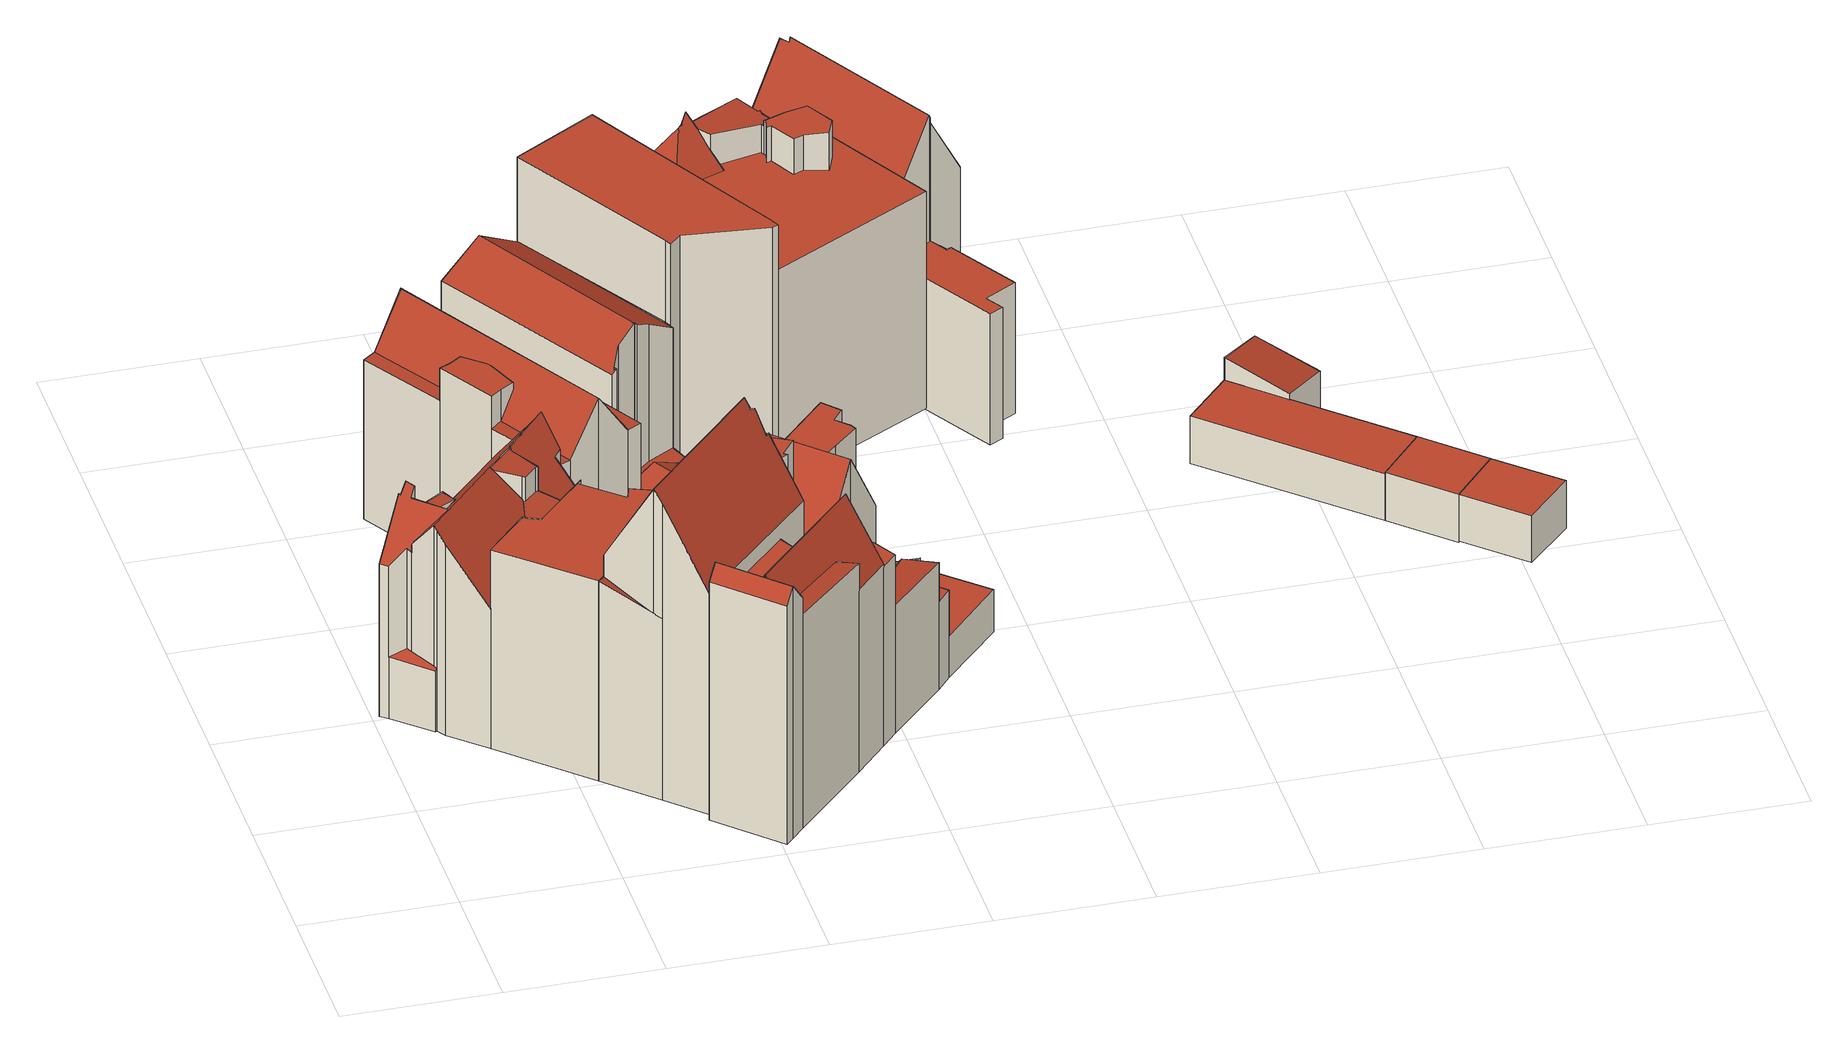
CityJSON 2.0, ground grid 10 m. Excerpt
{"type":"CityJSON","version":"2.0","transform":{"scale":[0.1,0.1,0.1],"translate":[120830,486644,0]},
"CityObjects":{
"building1":{"type":"Building","attributes":{"b3_bag_bag_overlap":0,"b3_bouwlagen":4,"b3_dak_type":"slanted","b3_extrusie":"standard","b3_h_dak_50p":13.36,"b3_h_dak_70p":14.25,"b3_h_dak_max":15.26,"b3_h_dak_min":10.94,"b3_h_maaiveld":0.803,"b3_h_nok":15.24,"b3_is_glas_dak":false,"b3_kas_warenhuis":false,"b3_kwaliteitsindicator":true,"b3_mutatie_ahn3_ahn4":false,"b3_mutatie_ahn4_ahn5":false,"b3_n_nok":7,"b3_n_vlakken":12,"b3_opp_buitenmuur":257.2,"b3_opp_dak_plat":0,"b3_opp_dak_schuin":160.2,"b3_opp_grond":101.29,"b3_opp_scheidingsmuur":252.54,"b3_rmse_lod12":1.77,"b3_rmse_lod13":1.6,"b3_rmse_lod22":0.341,"b3_t_run":68,"b3_val3dity_lod12":"[]","b3_val3dity_lod13":"[]","b3_val3dity_lod22":"[]","b3_volume_lod12":1349.9,"b3_volume_lod13":1347.6,"b3_volume_lod22":1248.35,"geconstateerd":false,"oorspronkelijkbouwjaar":1685,"status":"Pand in gebruik"},"children":["building1-1"]},
"building1-1":{"type":"BuildingPart","parents":["building1"],"geometry":[{"type":"Solid","lod":"2.2","boundaries":[[[[0,1,2,3,4,5,6,7,8,9,10,11,12,13]],[[14,7,6,15]],[[16,8,7,14,17]],[[18,9,8,16]],[[17,14,19,20]],[[21,22,23,24]],[[25,26,27,28]],[[20,19,29,28]],[[24,23,26,25]],[[30,10,9,18]],[[31,32,12,11,33,34]],[[35,2,1,36]],[[37,38,36,39]],[[40,41,29,19]],[[42,0,13,43]],[[15,6,5,44]],[[45,44,5,4,46]],[[47,48,49,50]],[[46,4,3,48,47]],[[51,52,53]],[[48,3,2,35]],[[54,55,56,38,37]],[[57,58,59,22,21]],[[33,11,10,30]],[[60,61,62]],[[63,64,65,66,67]],[[68,69,70]],[[71,72,70]],[[73,74,75]],[[72,71,75]],[[74,73,76]],[[32,31,77]],[[59,58,77]],[[43,13,12,32]],[[58,57,78]],[[41,40,78]],[[55,54,79]],[[50,49,56,55]],[[39,36,1,0,42]],[[34,33,27,26]],[[61,60,64,63]],[[67,66,44,45]],[[69,80,65,64]],[[52,51,80,69,68]],[[67,45,46,47,50,55,79,81,62,61,63]],[[27,33,30,18,16,17,20,28]],[[41,78,57,21,24,25,28,29]],[[56,49,48,35,36,38]],[[39,42,43,32,77,58,78,40,37]],[[34,26,23,22,59,77,31]],[[69,64,60,62,81,73,75,71,70]],[[80,51,53,76,73,81,79,54,37,40,19,14,15,44,66,65]],[[52,68,70,72,75,74,76,53]]]],"semantics":{"surfaces":[{"type":"GroundSurface"},{"type":"WallSurface","on_footprint_edge":true},{"type":"WallSurface","on_footprint_edge":false},{"type":"RoofSurface","b3_azimut":224.97,"b3_h_dak_50p":14.54,"b3_h_dak_70p":15.04,"b3_h_dak_max":16.04,"b3_h_dak_min":12.06,"b3_hellingshoek":54.59},{"type":"RoofSurface","b3_azimut":132.87,"b3_h_dak_50p":13.4,"b3_h_dak_70p":14.29,"b3_h_dak_max":15.6,"b3_h_dak_min":10.4,"b3_hellingshoek":50.66},{"type":"RoofSurface","b3_azimut":131.04,"b3_h_dak_50p":14.91,"b3_h_dak_70p":14.98,"b3_h_dak_max":15.25,"b3_h_dak_min":14.67,"b3_hellingshoek":12.12},{"type":"RoofSurface","b3_azimut":221.71,"b3_h_dak_50p":5.56,"b3_h_dak_70p":5.59,"b3_h_dak_max":14.92,"b3_h_dak_min":5.29,"b3_hellingshoek":33.57},{"type":"RoofSurface","b3_azimut":131.86,"b3_h_dak_50p":13.35,"b3_h_dak_70p":14.25,"b3_h_dak_max":15.69,"b3_h_dak_min":10.75,"b3_hellingshoek":50.31},{"type":"RoofSurface","b3_azimut":140.03,"b3_h_dak_50p":12.85,"b3_h_dak_70p":12.88,"b3_h_dak_max":14.68,"b3_h_dak_min":12.79,"b3_hellingshoek":3.64},{"type":"RoofSurface","b3_azimut":44.3,"b3_h_dak_50p":13.81,"b3_h_dak_70p":14.24,"b3_h_dak_max":16.04,"b3_h_dak_min":12.55,"b3_hellingshoek":49.83},{"type":"RoofSurface","b3_azimut":313.1,"b3_h_dak_50p":13.18,"b3_h_dak_70p":14,"b3_h_dak_max":15.69,"b3_h_dak_min":10.32,"b3_hellingshoek":52},{"type":"RoofSurface","b3_azimut":124.97,"b3_h_dak_50p":13.21,"b3_h_dak_70p":13.26,"b3_h_dak_max":13.31,"b3_h_dak_min":13.14,"b3_hellingshoek":10.66}],"values":[[0,1,1,1,2,2,2,2,2,1,1,1,2,2,1,1,1,2,1,2,1,2,2,1,2,2,2,2,2,2,2,2,2,1,2,2,2,2,1,2,2,2,2,2,3,4,5,6,7,8,9,10,11]]}}]},
"building2":{"type":"Building","attributes":{"b3_bag_bag_overlap":0,"b3_bouwlagen":5,"b3_dak_type":"slanted","b3_extrusie":"standard","b3_h_dak_50p":14.85,"b3_h_dak_70p":14.87,"b3_h_dak_max":15.15,"b3_h_dak_min":12.42,"b3_h_maaiveld":0.774,"b3_is_glas_dak":false,"b3_kas_warenhuis":false,"b3_kwaliteitsindicator":true,"b3_mutatie_ahn3_ahn4":false,"b3_mutatie_ahn4_ahn5":false,"b3_n_nok":0,"b3_n_vlakken":7,"b3_opp_buitenmuur":247.63,"b3_opp_dak_plat":64.19,"b3_opp_dak_schuin":27.47,"b3_opp_grond":81.37,"b3_opp_scheidingsmuur":272.68,"b3_rmse_lod12":0.976,"b3_rmse_lod13":0.976,"b3_rmse_lod22":0.452,"b3_t_run":37,"b3_val3dity_lod12":"[]","b3_val3dity_lod13":"[]","b3_val3dity_lod22":"[]","b3_volume_lod12":1147.78,"b3_volume_lod13":1147.78,"b3_volume_lod22":1117.42,"geconstateerd":false,"oorspronkelijkbouwjaar":1976,"status":"Pand in gebruik"},"children":["building2-1"]},
"building2-1":{"type":"BuildingPart","parents":["building2"],"geometry":[{"type":"Solid","lod":"2.2","boundaries":[[[[82,83,84,85,86,87,88,13,89,90,91,92]],[[93,94,91,90,95]],[[96,97,98]],[[97,96,99,100]],[[101,13,88,102]],[[102,88,87,103,104]],[[105,106,107]],[[108,106,105,109]],[[110,92,91,94]],[[111,82,92,110]],[[103,87,86,112]],[[95,90,89,99]],[[100,99,89,13,101]],[[104,103,106,108]],[[113,84,83,114]],[[114,83,82,111]],[[94,93,115]],[[116,85,84,113]],[[112,86,85,116]],[[109,115,98,97,100,101,102,104,108]],[[115,93,95,99,96,98]],[[112,116,113,114,107,106,103]],[[115,109,105,107,114,111,110,94]]]],"semantics":{"surfaces":[{"type":"GroundSurface"},{"type":"WallSurface","on_footprint_edge":true},{"type":"WallSurface","on_footprint_edge":false},{"type":"RoofSurface","b3_azimut":7.52,"b3_h_dak_50p":14.87,"b3_h_dak_70p":14.89,"b3_h_dak_max":14.95,"b3_h_dak_min":14.81,"b3_hellingshoek":0.779},{"type":"RoofSurface","b3_azimut":313.33,"b3_h_dak_50p":13.23,"b3_h_dak_70p":13.89,"b3_h_dak_max":14.85,"b3_h_dak_min":12.23,"b3_hellingshoek":64.01},{"type":"RoofSurface","b3_azimut":92.87,"b3_h_dak_50p":12.51,"b3_h_dak_70p":12.57,"b3_h_dak_max":14.83,"b3_h_dak_min":12.33,"b3_hellingshoek":3.92},{"type":"RoofSurface","b3_azimut":41.16,"b3_h_dak_50p":13.41,"b3_h_dak_70p":14.81,"b3_h_dak_max":14.83,"b3_h_dak_min":12.2,"b3_hellingshoek":70.73}],"values":[[0,1,2,2,1,1,2,2,1,1,1,1,1,2,1,1,2,1,1,3,4,5,6]]}}]},
"building3":{"type":"Building","attributes":{"b3_bag_bag_overlap":0,"b3_dak_type":"slanted","b3_extrusie":"standard","b3_h_dak_50p":13.68,"b3_h_dak_70p":14.49,"b3_h_dak_max":15.66,"b3_h_dak_min":12.2,"b3_h_maaiveld":0.785,"b3_h_nok":15.73,"b3_is_glas_dak":false,"b3_kas_warenhuis":false,"b3_kwaliteitsindicator":true,"b3_mutatie_ahn3_ahn4":false,"b3_mutatie_ahn4_ahn5":false,"b3_n_nok":1,"b3_n_vlakken":6,"b3_opp_buitenmuur":249.21,"b3_opp_dak_plat":13.18,"b3_opp_dak_schuin":162.99,"b3_opp_grond":105.34,"b3_opp_scheidingsmuur":314.18,"b3_rmse_lod12":1.35,"b3_rmse_lod13":1.35,"b3_rmse_lod22":0.312,"b3_t_run":48,"b3_val3dity_lod12":"[]","b3_val3dity_lod13":"[]","b3_val3dity_lod22":"[]","b3_volume_lod12":1445.24,"b3_volume_lod13":1445.24,"b3_volume_lod22":1357.71,"geconstateerd":false,"oorspronkelijkbouwjaar":1734,"status":"Pand in gebruik"},"children":["building3-1"]},
"building3-1":{"type":"BuildingPart","parents":["building3"],"geometry":[{"type":"Solid","lod":"2.2","boundaries":[[[[117,118,119,120,121,8,122,123,124,125,126,127,128]],[[129,130,131,132]],[[133,125,124,134]],[[134,124,123,135]],[[136,119,118,137]],[[138,120,119,136]],[[139,128,127,140]],[[141,117,128,139]],[[140,127,126,142]],[[130,122,8,143]],[[143,8,121,144]],[[145,146,147]],[[144,121,120,138]],[[142,126,125,133]],[[132,131,148,149]],[[150,151,135,152]],[[137,118,117,141]],[[152,135,123,122,130,129]],[[146,145,151,150]],[[149,148,153]],[[144,131,130,143]],[[135,151,154,133,134]],[[136,139,140,142,138]],[[139,136,137,141]],[[153,148,131,144,138,142,133,154,151,145,147]],[[149,153,147,146,150,152,129,132]]]],"semantics":{"surfaces":[{"type":"GroundSurface"},{"type":"WallSurface","on_footprint_edge":false},{"type":"WallSurface","on_footprint_edge":true},{"type":"RoofSurface","b3_azimut":246.25,"b3_h_dak_50p":12.28,"b3_h_dak_70p":12.32,"b3_h_dak_max":12.8,"b3_h_dak_min":12.24,"b3_hellingshoek":2.71},{"type":"RoofSurface","b3_azimut":247.4,"b3_h_dak_50p":12.22,"b3_h_dak_70p":12.25,"b3_h_dak_max":14.5,"b3_h_dak_min":12.15,"b3_hellingshoek":4.53},{"type":"RoofSurface","b3_azimut":59.96,"b3_h_dak_50p":13.85,"b3_h_dak_70p":14.63,"b3_h_dak_max":16.23,"b3_h_dak_min":12.37,"b3_hellingshoek":55},{"type":"RoofSurface","b3_azimut":234.22,"b3_h_dak_50p":12.44,"b3_h_dak_70p":12.46,"b3_h_dak_max":12.52,"b3_h_dak_min":12.37,"b3_hellingshoek":3.32},{"type":"RoofSurface","b3_azimut":240.3,"b3_h_dak_50p":14.52,"b3_h_dak_70p":15.08,"b3_h_dak_max":16.23,"b3_h_dak_min":12.23,"b3_hellingshoek":56.98},{"type":"RoofSurface","b3_azimut":231.17,"b3_h_dak_50p":14.51,"b3_h_dak_70p":14.52,"b3_h_dak_max":14.7,"b3_h_dak_min":14.47,"b3_hellingshoek":1.41}],"values":[[0,1,2,2,2,2,2,2,2,2,2,1,2,2,1,1,2,2,1,1,3,4,5,6,7,8]]}}]},
"building4":{"type":"Building","attributes":{"b3_bag_bag_overlap":0,"b3_bouwlagen":5,"b3_dak_type":"slanted","b3_extrusie":"standard","b3_h_dak_50p":17.22,"b3_h_dak_70p":18.81,"b3_h_dak_max":22.37,"b3_h_dak_min":3.78,"b3_h_maaiveld":0.771,"b3_h_nok":22.67,"b3_is_glas_dak":false,"b3_kas_warenhuis":false,"b3_kwaliteitsindicator":true,"b3_mutatie_ahn3_ahn4":false,"b3_mutatie_ahn4_ahn5":false,"b3_n_nok":2,"b3_n_vlakken":14,"b3_opp_buitenmuur":605.99,"b3_opp_dak_plat":69.94,"b3_opp_dak_schuin":228.03,"b3_opp_grond":193.8,"b3_opp_scheidingsmuur":447.52,"b3_rmse_lod12":6.22,"b3_rmse_lod13":2.03,"b3_rmse_lod22":0.488,"b3_t_run":132,"b3_val3dity_lod12":"[]","b3_val3dity_lod13":"[]","b3_val3dity_lod22":"[]","b3_volume_lod12":3480.77,"b3_volume_lod13":3016.75,"b3_volume_lod22":2807.18,"geconstateerd":false,"oorspronkelijkbouwjaar":1665,"status":"Pand in gebruik"},"children":["building4-1"]},
"building4-1":{"type":"BuildingPart","parents":["building4"],"geometry":[{"type":"Solid","lod":"2.2","boundaries":[[[[155,156,157,158,159,160,161,162,88,163,164,165,166,167,168,169,170,171,172,173,174,175]],[[176,170,169,177]],[[178,171,170,176]],[[179,180,181,182]],[[177,169,168,183]],[[184,185,186,187,188]],[[185,184,189]],[[190,191,165,164,192,193]],[[194,195,196]],[[193,192,196]],[[197,198,199,200]],[[201,172,171,178]],[[192,164,163,202,203]],[[202,163,88,102]],[[102,88,162,181]],[[182,181,162,161,204]],[[203,202,180,179]],[[205,158,157,206,207]],[[208,166,165,191]],[[209,210,191,190]],[[207,206,211,212]],[[183,168,167,213]],[[213,167,166,208]],[[204,161,160,214,215]],[[216,217,195,194]],[[218,219,217,216]],[[220,221,219,218]],[[214,160,159,222]],[[222,159,158,205]],[[210,223,224]],[[225,155,175,226]],[[227,228,174,173,229]],[[229,173,172,201]],[[230,231,221,220]],[[232,233,231,230]],[[215,214,234,233,232]],[[233,234,198,197]],[[200,199,235,236]],[[212,211,237,238]],[[238,237,186,185]],[[188,187,228,227]],[[226,175,174,228]],[[206,157,156,239]],[[239,156,155,225]],[[236,235,223,210,209]],[[180,202,102,181]],[[179,194,196,192,203]],[[210,224,208,191]],[[215,232,230,220,218,216,194,179,182,204]],[[198,234,214,222,199]],[[236,209,190,193,196,195,217,219,221,231,233,197,200]],[[188,227,229,201,178,176,177,183,189,184]],[[239,225,226,228,187,186,237,211,206]],[[205,213,208,224,223,235,199,222]],[[213,205,207,212,238,185,189,183]]]],"semantics":{"surfaces":[{"type":"GroundSurface"},{"type":"WallSurface","on_footprint_edge":true},{"type":"WallSurface","on_footprint_edge":false},{"type":"RoofSurface","b3_azimut":133.6,"b3_h_dak_50p":14.97,"b3_h_dak_70p":18.39,"b3_h_dak_max":21.35,"b3_h_dak_min":13.87,"b3_hellingshoek":17.23},{"type":"RoofSurface","b3_azimut":313.31,"b3_h_dak_50p":19.25,"b3_h_dak_70p":20.61,"b3_h_dak_max":23.22,"b3_h_dak_min":15.79,"b3_hellingshoek":59.26},{"type":"RoofSurface","b3_azimut":59.17,"b3_h_dak_50p":13.89,"b3_h_dak_70p":14.03,"b3_h_dak_max":17.22,"b3_h_dak_min":13.85,"b3_hellingshoek":1.21},{"type":"RoofSurface","b3_azimut":133.11,"b3_h_dak_50p":19.8,"b3_h_dak_70p":21.08,"b3_h_dak_max":23.22,"b3_h_dak_min":16.33,"b3_hellingshoek":59.03},{"type":"RoofSurface","b3_azimut":320.42,"b3_h_dak_50p":11.22,"b3_h_dak_70p":11.23,"b3_h_dak_max":19.22,"b3_h_dak_min":11.21,"b3_hellingshoek":0.466},{"type":"RoofSurface","b3_azimut":29.67,"b3_h_dak_50p":17.23,"b3_h_dak_70p":17.23,"b3_h_dak_max":21.91,"b3_h_dak_min":17.22,"b3_hellingshoek":0.234},{"type":"RoofSurface","b3_azimut":39.72,"b3_h_dak_50p":11.24,"b3_h_dak_70p":11.27,"b3_h_dak_max":11.32,"b3_h_dak_min":11.16,"b3_hellingshoek":1.16},{"type":"RoofSurface","b3_azimut":37.96,"b3_h_dak_50p":3.85,"b3_h_dak_70p":3.86,"b3_h_dak_max":11.3,"b3_h_dak_min":3.8,"b3_hellingshoek":0.964},{"type":"RoofSurface","b3_azimut":222.25,"b3_h_dak_50p":14.72,"b3_h_dak_70p":15.42,"b3_h_dak_max":17.23,"b3_h_dak_min":11.49,"b3_hellingshoek":55.98},{"type":"RoofSurface","b3_azimut":43.32,"b3_h_dak_50p":13.23,"b3_h_dak_70p":14.13,"b3_h_dak_max":16.37,"b3_h_dak_min":9.79,"b3_hellingshoek":59.62}],"values":[[0,1,1,2,1,2,2,1,2,2,2,1,1,1,1,1,2,1,1,2,2,1,1,1,2,2,2,1,1,2,1,1,1,2,2,2,2,2,2,2,2,1,1,1,2,3,4,5,6,7,8,9,10,11,12]]}}]},
"building5":{"type":"Building","attributes":{"b3_bag_bag_overlap":0,"b3_dak_type":"slanted","b3_extrusie":"standard","b3_h_dak_50p":14.93,"b3_h_dak_70p":15.55,"b3_h_dak_max":16.49,"b3_h_dak_min":5.84,"b3_h_maaiveld":0.827,"b3_h_nok":16.5,"b3_is_glas_dak":false,"b3_kas_warenhuis":false,"b3_kwaliteitsindicator":true,"b3_mutatie_ahn3_ahn4":false,"b3_mutatie_ahn4_ahn5":false,"b3_n_nok":2,"b3_n_vlakken":8,"b3_opp_buitenmuur":272.65,"b3_opp_dak_plat":3.81,"b3_opp_dak_schuin":162.07,"b3_opp_grond":147.44,"b3_opp_scheidingsmuur":406.91,"b3_rmse_lod12":5.94,"b3_rmse_lod13":0.962,"b3_rmse_lod22":0.736,"b3_t_run":63,"b3_val3dity_lod12":"[]","b3_val3dity_lod13":"[]","b3_val3dity_lod22":"[]","b3_volume_lod12":2170.71,"b3_volume_lod13":1639.82,"b3_volume_lod22":1588.6,"geconstateerd":false,"oorspronkelijkbouwjaar":1748,"status":"Pand in gebruik"},"children":["building5-1"]},
"building5-1":{"type":"BuildingPart","parents":["building5"],"geometry":[{"type":"Solid","lod":"2.2","boundaries":[[[[240,241,242,243,244,245,246,247,248,249,250]],[[251,245,244,252,253]],[[254,255,249,248,256]],[[257,250,249,255]],[[256,248,247,258]],[[259,240,250,257]],[[260,261,262,263]],[[264,265,255,254]],[[266,267,265,264]],[[268,269,270]],[[271,272,270]],[[253,252,273,274]],[[274,273,275,276,277]],[[252,244,243,268]],[[277,276,278,279]],[[280,281,261,260]],[[282,246,245,251]],[[258,247,246,282]],[[283,284,275,273]],[[279,278,281,280]],[[272,271,285,286]],[[284,283,257]],[[287,242,241,285]],[[286,285,241,240,259]],[[263,262,267,266]],[[269,268,243,242,287]],[[279,280,260,282,251,253,274,277]],[[267,262,261,281,278,276,275,284,257,255,265]],[[272,283,273,252,268,270]],[[286,259,257,283,272]],[[263,266,264,254,256,258,282,260]],[[269,287,285,271,270]]]],"semantics":{"surfaces":[{"type":"GroundSurface"},{"type":"WallSurface","on_footprint_edge":true},{"type":"WallSurface","on_footprint_edge":false},{"type":"RoofSurface","b3_azimut":239.99,"b3_h_dak_50p":15.62,"b3_h_dak_70p":16.03,"b3_h_dak_max":16.66,"b3_h_dak_min":14.65,"b3_hellingshoek":30.47},{"type":"RoofSurface","b3_azimut":165.07,"b3_h_dak_50p":5.95,"b3_h_dak_70p":6.33,"b3_h_dak_max":16.6,"b3_h_dak_min":5.79,"b3_hellingshoek":6.82},{"type":"RoofSurface","b3_azimut":240.08,"b3_h_dak_50p":6.52,"b3_h_dak_70p":6.85,"b3_h_dak_max":7.35,"b3_h_dak_min":5.74,"b3_hellingshoek":24.13},{"type":"RoofSurface","b3_azimut":60.86,"b3_h_dak_50p":6.47,"b3_h_dak_70p":6.77,"b3_h_dak_max":7.35,"b3_h_dak_min":5.68,"b3_hellingshoek":24.11},{"type":"RoofSurface","b3_azimut":60.68,"b3_h_dak_50p":15.48,"b3_h_dak_70p":15.9,"b3_h_dak_max":16.66,"b3_h_dak_min":14.38,"b3_hellingshoek":29.7},{"type":"RoofSurface","b3_azimut":62.08,"b3_h_dak_50p":5.92,"b3_h_dak_70p":5.95,"b3_h_dak_max":7.21,"b3_h_dak_min":5.84,"b3_hellingshoek":2.59}],"values":[[0,1,1,1,1,1,2,2,2,2,2,2,2,1,2,2,1,1,2,2,2,2,1,1,2,1,3,4,5,6,7,8]]}}]},
"building6":{"type":"Building","attributes":{"b3_bag_bag_overlap":0,"b3_bouwlagen":5,"b3_dak_type":"slanted","b3_extrusie":"standard","b3_h_dak_50p":13.05,"b3_h_dak_70p":15.38,"b3_h_dak_max":18.13,"b3_h_dak_min":3.23,"b3_h_maaiveld":0.384,"b3_h_nok":18.29,"b3_is_glas_dak":false,"b3_kas_warenhuis":false,"b3_kwaliteitsindicator":true,"b3_mutatie_ahn3_ahn4":false,"b3_mutatie_ahn4_ahn5":false,"b3_n_nok":2,"b3_n_vlakken":13,"b3_opp_buitenmuur":216.12,"b3_opp_dak_plat":91.2,"b3_opp_dak_schuin":93.94,"b3_opp_grond":134.49,"b3_opp_scheidingsmuur":497.92,"b3_rmse_lod12":7.01,"b3_rmse_lod13":1.51,"b3_rmse_lod22":0.565,"b3_t_run":78,"b3_val3dity_lod12":"[]","b3_val3dity_lod13":"[]","b3_val3dity_lod22":"[]","b3_volume_lod12":2012.09,"b3_volume_lod13":1520.9,"b3_volume_lod22":1397.07,"geconstateerd":false,"oorspronkelijkbouwjaar":1905,"status":"Pand in gebruik"},"children":["building6-1"]},
"building6-1":{"type":"BuildingPart","parents":["building6"],"geometry":[{"type":"Solid","lod":"2.2","boundaries":[[[[288,289,290,291,292,293,294,295,296,297,298,299,300,301,302,303]],[[304,292,291,305]],[[305,291,290,306]],[[307,308,309,310]],[[310,309,311,312]],[[313,314,306,315]],[[314,293,292,304]],[[316,301,300,317]],[[318,296,295,319,320]],[[320,319,321,322]],[[323,303,302,324]],[[325,326,327]],[[328,323,327]],[[329,330,289,288,331]],[[331,332,333]],[[324,302,301,316]],[[334,318,335,336]],[[322,321,337,338,339]],[[339,338,340,335]],[[341,342,308,307]],[[342,294,293,314,313]],[[319,295,294,342,341]],[[343,344,345,346]],[[347,348,346]],[[349,299,298,350,351]],[[351,350,344,343]],[[332,331,288,303,323,328]],[[317,300,299,349]],[[326,325,352]],[[348,347,352]],[[312,311,353,354]],[[354,353,337,321]],[[315,306,290,289,330]],[[336,335,340,330,329]],[[355,297,296,318,334]],[[350,298,297,355,356]],[[356,355,357]],[[314,304,305,306]],[[339,335,318,320,322]],[[326,333,332,328,327]],[[349,324,316,317]],[[354,321,319,341,307,310,312]],[[336,329,331,333,326,352,347]],[[330,340,338,337,353,311,309,308,342,313,315]],[[356,357,344,350]],[[357,355,334,336,347,346,345,344]],[[324,349,351,343,346,348,352,325,327,323]]]],"semantics":{"surfaces":[{"type":"GroundSurface"},{"type":"WallSurface","on_footprint_edge":true},{"type":"WallSurface","on_footprint_edge":false},{"type":"RoofSurface","b3_azimut":266.51,"b3_h_dak_50p":3.35,"b3_h_dak_70p":3.38,"b3_h_dak_max":6.55,"b3_h_dak_min":3.28,"b3_hellingshoek":1.21},{"type":"RoofSurface","b3_azimut":240.18,"b3_h_dak_50p":13.1,"b3_h_dak_70p":13.1,"b3_h_dak_max":15.42,"b3_h_dak_min":13.07,"b3_hellingshoek":1.16},{"type":"RoofSurface","b3_azimut":131.18,"b3_h_dak_50p":15.29,"b3_h_dak_70p":15.3,"b3_h_dak_max":15.36,"b3_h_dak_min":15.25,"b3_hellingshoek":2.89},{"type":"RoofSurface","b3_azimut":224.08,"b3_h_dak_50p":17.99,"b3_h_dak_70p":18.39,"b3_h_dak_max":18.49,"b3_h_dak_min":17.48,"b3_hellingshoek":52.5},{"type":"RoofSurface","b3_azimut":323.61,"b3_h_dak_50p":9.4,"b3_h_dak_70p":9.42,"b3_h_dak_max":13.11,"b3_h_dak_min":9.33,"b3_hellingshoek":2.35},{"type":"RoofSurface","b3_azimut":313.29,"b3_h_dak_50p":15.75,"b3_h_dak_70p":16.47,"b3_h_dak_max":18.17,"b3_h_dak_min":12.49,"b3_hellingshoek":59.13},{"type":"RoofSurface","b3_azimut":7.87,"b3_h_dak_50p":6.59,"b3_h_dak_70p":6.64,"b3_h_dak_max":16.75,"b3_h_dak_min":6.47,"b3_hellingshoek":1.84},{"type":"RoofSurface","b3_azimut":18.74,"b3_h_dak_50p":15.43,"b3_h_dak_70p":15.49,"b3_h_dak_max":16.33,"b3_h_dak_min":15.24,"b3_hellingshoek":2.86},{"type":"RoofSurface","b3_azimut":133.32,"b3_h_dak_50p":16.4,"b3_h_dak_70p":17.06,"b3_h_dak_max":18.17,"b3_h_dak_min":13.62,"b3_hellingshoek":59.75},{"type":"RoofSurface","b3_azimut":44.61,"b3_h_dak_50p":17.22,"b3_h_dak_70p":17.68,"b3_h_dak_max":18.48,"b3_h_dak_min":15.36,"b3_hellingshoek":52.72}],"values":[[0,1,1,2,2,2,1,1,1,2,1,2,2,1,2,1,2,2,2,2,1,1,2,2,1,2,1,1,2,2,2,2,1,2,1,1,2,3,4,5,6,7,8,9,10,11,12]]}}]},
"building7":{"type":"Building","attributes":{"b3_bag_bag_overlap":0,"b3_bouwlagen":5,"b3_dak_type":"slanted","b3_extrusie":"standard","b3_h_dak_50p":20.44,"b3_h_dak_70p":20.48,"b3_h_dak_max":20.72,"b3_h_dak_min":3.55,"b3_h_maaiveld":0.994,"b3_h_nok":4.61,"b3_is_glas_dak":false,"b3_kas_warenhuis":false,"b3_kwaliteitsindicator":true,"b3_mutatie_ahn3_ahn4":false,"b3_mutatie_ahn4_ahn5":false,"b3_n_nok":1,"b3_n_vlakken":6,"b3_opp_buitenmuur":420.09,"b3_opp_dak_plat":113.37,"b3_opp_dak_schuin":0,"b3_opp_grond":114.06,"b3_opp_scheidingsmuur":420.53,"b3_rmse_lod12":7.24,"b3_rmse_lod13":1.85,"b3_rmse_lod22":1.86,"b3_t_run":47,"b3_val3dity_lod12":"[]","b3_val3dity_lod13":"[]","b3_val3dity_lod22":"[]","b3_volume_lod12":2221.81,"b3_volume_lod13":1757.31,"b3_volume_lod22":1755.55,"geconstateerd":false,"oorspronkelijkbouwjaar":1751,"status":"Pand in gebruik"},"children":["building7-1"]},
"building7-1":{"type":"BuildingPart","parents":["building7"],"geometry":[{"type":"Solid","lod":"2.2","boundaries":[[[[358,359,360,361,362,363,364,365]],[[366,363,362,367]],[[368,369,367,370]],[[371,359,358,372]],[[373,360,359,371]],[[374,365,364,375]],[[375,364,363,366]],[[376,361,360,373]],[[377,378,369,368]],[[379,374,378,377]],[[372,358,365,374,379]],[[370,367,362,361,376]],[[378,374,375,366,367,369]],[[370,376,373,371,372,379,377,368]]]],"semantics":{"surfaces":[{"type":"GroundSurface"},{"type":"WallSurface","on_footprint_edge":true},{"type":"WallSurface","on_footprint_edge":false},{"type":"RoofSurface","b3_azimut":36.08,"b3_h_dak_50p":3.6,"b3_h_dak_70p":3.61,"b3_h_dak_max":20.41,"b3_h_dak_min":3.56,"b3_hellingshoek":0.656},{"type":"RoofSurface","b3_azimut":160.83,"b3_h_dak_50p":20.48,"b3_h_dak_70p":20.51,"b3_h_dak_max":20.56,"b3_h_dak_min":20.38,"b3_hellingshoek":0.68}],"values":[[0,1,2,1,1,1,1,1,2,2,1,1,3,4]]}}]},
"building8":{"type":"Building","attributes":{"b3_bag_bag_overlap":0,"b3_dak_type":"horizontal","b3_extrusie":"standard","b3_h_dak_50p":3.38,"b3_h_dak_70p":3.39,"b3_h_dak_max":3.56,"b3_h_dak_min":3.31,"b3_h_maaiveld":0.984,"b3_is_glas_dak":false,"b3_kas_warenhuis":false,"b3_kwaliteitsindicator":true,"b3_mutatie_ahn3_ahn4":false,"b3_mutatie_ahn4_ahn5":false,"b3_n_nok":0,"b3_n_vlakken":1,"b3_opp_buitenmuur":9.45,"b3_opp_dak_plat":18.81,"b3_opp_dak_schuin":0,"b3_opp_grond":18.81,"b3_opp_scheidingsmuur":35.43,"b3_rmse_lod12":1.31,"b3_rmse_lod13":1.31,"b3_rmse_lod22":1.31,"b3_t_run":8,"b3_val3dity_lod12":"[]","b3_val3dity_lod13":"[]","b3_val3dity_lod22":"[]","b3_volume_lod12":45.32,"b3_volume_lod13":45.32,"b3_volume_lod22":45.16,"geconstateerd":false,"oorspronkelijkbouwjaar":1005,"status":"Pand in gebruik"},"children":["building8-1"]},
"building8-1":{"type":"BuildingPart","parents":["building8"],"geometry":[{"type":"Solid","lod":"2.2","boundaries":[[[[380,364,363,381]],[[382,364,380,383]],[[383,380,381,384]],[[385,363,364,382]],[[384,381,363,385]],[[384,385,382,383]]]],"semantics":{"surfaces":[{"type":"GroundSurface"},{"type":"WallSurface","on_footprint_edge":true},{"type":"RoofSurface","b3_azimut":343.63,"b3_h_dak_50p":3.38,"b3_h_dak_70p":3.39,"b3_h_dak_max":3.4,"b3_h_dak_min":3.37,"b3_hellingshoek":0.402}],"values":[[0,1,1,1,1,2]]}}]},
"building9":{"type":"Building","attributes":{"b3_bag_bag_overlap":0,"b3_bouwlagen":5,"b3_dak_type":"slanted","b3_extrusie":"standard","b3_h_dak_50p":16.48,"b3_h_dak_70p":16.63,"b3_h_dak_max":19.16,"b3_h_dak_min":14.24,"b3_h_maaiveld":0.976,"b3_h_nok":19.06,"b3_is_glas_dak":false,"b3_kas_warenhuis":false,"b3_kwaliteitsindicator":true,"b3_mutatie_ahn3_ahn4":false,"b3_mutatie_ahn4_ahn5":false,"b3_n_nok":6,"b3_n_vlakken":15,"b3_opp_buitenmuur":450.27,"b3_opp_dak_plat":153.16,"b3_opp_dak_schuin":116.97,"b3_opp_grond":192.63,"b3_opp_scheidingsmuur":400.6,"b3_rmse_lod12":1.17,"b3_rmse_lod13":1.17,"b3_rmse_lod22":0.528,"b3_t_run":110,"b3_val3dity_lod12":"[]","b3_val3dity_lod13":"[]","b3_val3dity_lod22":"[]","b3_volume_lod12":3019.35,"b3_volume_lod13":3019.35,"b3_volume_lod22":3014.99,"geconstateerd":false,"oorspronkelijkbouwjaar":1706,"status":"Pand in gebruik"},"children":["building9-1"]},
"building9-1":{"type":"BuildingPart","parents":["building9"],"geometry":[{"type":"Solid","lod":"2.2","boundaries":[[[[386,387,388,389,390,391,361,392,360]],[[393,361,391,394]],[[395,396,397,398,399]],[[400,401,396,395]],[[402,403,392,361,393]],[[404,360,392,403]],[[399,398,405]],[[406,386,360,404]],[[407,408,409]],[[410,411,409]],[[412,413,401,400]],[[414,415,416,417]],[[408,407,418,419]],[[420,390,389,421]],[[421,389,388,422]],[[411,410,423,424,425]],[[423,410,426]],[[427,428,429]],[[430,431,428,427]],[[422,388,387,432]],[[398,397,429]],[[394,391,390,420,433]],[[417,416,434,435]],[[436,437,413,412,438]],[[432,387,386,406]],[[419,418,439]],[[440,441,442,443]],[[444,445,441,440]],[[443,442,446,447]],[[447,446,437,436]],[[403,402,448]],[[425,424,449,450]],[[438,412,450,451]],[[451,450,449,452,453]],[[453,452,454,455]],[[455,454,456,457]],[[457,456,458,459]],[[459,458,445,444]],[[435,434,431,430]],[[433,420,460,461]],[[461,460,415,414]],[[419,439,462,448,426,410,409,408]],[[450,412,400,395,399,405,463,407,409,411,425]],[[406,462,439,418,407,463,422,432]],[[403,448,462,406,404]],[[459,444,440,443,447,436,438,451,453,455,457]],[[415,460,420,421,422,463,405,398,429,428,431,434,416]],[[461,414,417,435,430,427,429,397,396,401,413,437,446,442,441,445,458,456,454,452,449,424,423,426,448,402,393,394,433]]]],"semantics":{"surfaces":[{"type":"GroundSurface"},{"type":"WallSurface","on_footprint_edge":true},{"type":"WallSurface","on_footprint_edge":false},{"type":"RoofSurface","b3_azimut":158.83,"b3_h_dak_50p":18.42,"b3_h_dak_70p":19.14,"b3_h_dak_max":20.4,"b3_h_dak_min":17,"b3_hellingshoek":56.8},{"type":"RoofSurface","b3_azimut":131.92,"b3_h_dak_50p":18.98,"b3_h_dak_70p":19.03,"b3_h_dak_max":19.16,"b3_h_dak_min":18.71,"b3_hellingshoek":7.03},{"type":"RoofSurface","b3_azimut":329.87,"b3_h_dak_50p":15.7,"b3_h_dak_70p":16.81,"b3_h_dak_max":20.4,"b3_h_dak_min":13.47,"b3_hellingshoek":58.5},{"type":"RoofSurface","b3_azimut":240.75,"b3_h_dak_50p":15.56,"b3_h_dak_70p":16.63,"b3_h_dak_max":19.96,"b3_h_dak_min":13.32,"b3_hellingshoek":57.7},{"type":"RoofSurface","b3_azimut":269.35,"b3_h_dak_50p":19.13,"b3_h_dak_70p":19.14,"b3_h_dak_max":19.17,"b3_h_dak_min":19.1,"b3_hellingshoek":1.08},{"type":"RoofSurface","b3_azimut":59.67,"b3_h_dak_50p":15.14,"b3_h_dak_70p":16.37,"b3_h_dak_max":18.98,"b3_h_dak_min":12.77,"b3_hellingshoek":58.2},{"type":"RoofSurface","b3_azimut":153.55,"b3_h_dak_50p":16.52,"b3_h_dak_70p":16.59,"b3_h_dak_max":19.17,"b3_h_dak_min":16.37,"b3_hellingshoek":1.8}],"values":[[0,1,2,2,1,1,2,1,2,2,2,2,2,1,1,2,2,2,2,1,2,1,2,2,1,2,2,2,2,2,2,2,2,2,2,2,2,2,2,2,2,3,4,5,6,7,8,9]]}}]},
"building10":{"type":"Building","attributes":{"b3_bag_bag_overlap":0,"b3_bouwlagen":4,"b3_dak_type":"slanted","b3_extrusie":"standard","b3_h_dak_50p":16.08,"b3_h_dak_70p":17.2,"b3_h_dak_max":18.95,"b3_h_dak_min":10.15,"b3_h_maaiveld":0.941,"b3_h_nok":19.06,"b3_is_glas_dak":false,"b3_kas_warenhuis":false,"b3_kwaliteitsindicator":true,"b3_mutatie_ahn3_ahn4":false,"b3_mutatie_ahn4_ahn5":false,"b3_n_nok":4,"b3_n_vlakken":13,"b3_opp_buitenmuur":341.05,"b3_opp_dak_plat":24.19,"b3_opp_dak_schuin":144.33,"b3_opp_grond":98.35,"b3_opp_scheidingsmuur":335.03,"b3_rmse_lod12":4.32,"b3_rmse_lod13":1.78,"b3_rmse_lod22":0.957,"b3_t_run":58,"b3_val3dity_lod12":"[]","b3_val3dity_lod13":"[]","b3_val3dity_lod22":"[]","b3_volume_lod12":1580.23,"b3_volume_lod13":1426.71,"b3_volume_lod22":1355.79,"geconstateerd":false,"oorspronkelijkbouwjaar":1714,"status":"Pand in gebruik"},"children":["building10-1"]},
"building10-1":{"type":"BuildingPart","parents":["building10"],"geometry":[{"type":"Solid","lod":"2.2","boundaries":[[[[464,465,466,467,468,469,470,471,472,473,474,475,476,477]],[[478,476,475,479]],[[480,465,464,481]],[[481,464,477,482]],[[483,469,468,484]],[[482,477,476,478]],[[485,486,487,488]],[[486,470,469,483]],[[489,466,465,480]],[[490,467,466,489,491]],[[492,474,473,493]],[[479,475,474,492]],[[491,489,494,495]],[[495,494,493,496]],[[496,493,473,472,497]],[[498,484,468,467,490]],[[499,500,484,498]],[[488,487,500,499]],[[497,472,471,501]],[[501,471,470,486,485]],[[493,494,489,480,481,482,478,479,492]],[[500,487,486,483,484]],[[495,488,499,498,490,491]],[[488,495,496,497,501,485]]]],"semantics":{"surfaces":[{"type":"GroundSurface"},{"type":"WallSurface","on_footprint_edge":true},{"type":"WallSurface","on_footprint_edge":false},{"type":"RoofSurface","b3_azimut":39.72,"b3_h_dak_50p":10.18,"b3_h_dak_70p":10.19,"b3_h_dak_max":19.06,"b3_h_dak_min":10.14,"b3_hellingshoek":0.801},{"type":"RoofSurface","b3_azimut":329.5,"b3_h_dak_50p":4.44,"b3_h_dak_70p":4.47,"b3_h_dak_max":16.39,"b3_h_dak_min":4.41,"b3_hellingshoek":7.55},{"type":"RoofSurface","b3_azimut":240.33,"b3_h_dak_50p":16.61,"b3_h_dak_70p":17.79,"b3_h_dak_max":19.59,"b3_h_dak_min":13.64,"b3_hellingshoek":59.63},{"type":"RoofSurface","b3_azimut":60.38,"b3_h_dak_50p":16.15,"b3_h_dak_70p":17.33,"b3_h_dak_max":19.59,"b3_h_dak_min":13.26,"b3_hellingshoek":60.11}],"values":[[0,1,1,1,1,1,2,1,1,1,1,1,2,2,1,1,2,2,1,1,3,4,5,6]]}}]},
"building11":{"type":"Building","attributes":{"b3_bag_bag_overlap":0,"b3_dak_type":"slanted","b3_extrusie":"standard","b3_h_dak_50p":3.81,"b3_h_dak_70p":3.83,"b3_h_dak_max":4.1,"b3_h_dak_min":3.78,"b3_h_maaiveld":0.375,"b3_is_glas_dak":false,"b3_kas_warenhuis":false,"b3_kwaliteitsindicator":true,"b3_mutatie_ahn3_ahn4":false,"b3_mutatie_ahn4_ahn5":false,"b3_n_nok":0,"b3_n_vlakken":4,"b3_opp_buitenmuur":91.54,"b3_opp_dak_plat":54.15,"b3_opp_dak_schuin":0,"b3_opp_grond":54.13,"b3_opp_scheidingsmuur":27.1,"b3_rmse_lod12":0.235,"b3_rmse_lod13":0.235,"b3_rmse_lod22":0.213,"b3_t_run":31,"b3_val3dity_lod12":"[]","b3_val3dity_lod13":"[]","b3_val3dity_lod22":"[]","b3_volume_lod12":187.12,"b3_volume_lod13":187.12,"b3_volume_lod22":187.48,"geconstateerd":false,"oorspronkelijkbouwjaar":1005,"status":"Pand in gebruik"},"children":["building11-1"]},
"building11-1":{"type":"BuildingPart","parents":["building11"],"geometry":[{"type":"Solid","lod":"2.2","boundaries":[[[[502,503,504,505]],[[506,503,502,507]],[[507,502,505,508]],[[509,504,503,506]],[[508,505,504,509]],[[508,509,506,507]]]],"semantics":{"surfaces":[{"type":"GroundSurface"},{"type":"WallSurface","on_footprint_edge":true},{"type":"RoofSurface","b3_azimut":211.67,"b3_h_dak_50p":3.84,"b3_h_dak_70p":3.87,"b3_h_dak_max":3.94,"b3_h_dak_min":3.75,"b3_hellingshoek":1.67}],"values":[[0,1,1,1,1,2]]}}]},
"building12":{"type":"Building","attributes":{"b3_bag_bag_overlap":0,"b3_dak_type":"slanted","b3_extrusie":"standard","b3_h_dak_50p":4.82,"b3_h_dak_70p":4.96,"b3_h_dak_max":5.15,"b3_h_dak_min":4.05,"b3_h_maaiveld":1.04,"b3_h_nok":4.74,"b3_is_glas_dak":false,"b3_kas_warenhuis":false,"b3_kwaliteitsindicator":false,"b3_mutatie_ahn3_ahn4":false,"b3_mutatie_ahn4_ahn5":false,"b3_n_nok":1,"b3_n_vlakken":3,"b3_opp_buitenmuur":45.08,"b3_opp_dak_plat":0,"b3_opp_dak_schuin":17.58,"b3_opp_grond":16.8,"b3_opp_scheidingsmuur":12.84,"b3_rmse_lod12":0.449,"b3_rmse_lod13":0.449,"b3_rmse_lod22":0.286,"b3_t_run":13,"b3_val3dity_lod12":"[]","b3_val3dity_lod13":"[]","b3_val3dity_lod22":"[]","b3_volume_lod12":65.71,"b3_volume_lod13":65.71,"b3_volume_lod22":59.19,"geconstateerd":false,"oorspronkelijkbouwjaar":1665,"status":"Pand in gebruik"},"children":["building12-1"]},
"building12-1":{"type":"BuildingPart","parents":["building12"],"geometry":[{"type":"Solid","lod":"2.2","boundaries":[[[[510,511,512,513]],[[514,511,510,515]],[[516,512,511,514]],[[515,510,513,517]],[[517,513,512,516]],[[517,516,514,515]]]],"semantics":{"surfaces":[{"type":"GroundSurface"},{"type":"WallSurface","on_footprint_edge":true},{"type":"RoofSurface","b3_azimut":98.97,"b3_h_dak_50p":4.56,"b3_h_dak_70p":4.81,"b3_h_dak_max":5.42,"b3_h_dak_min":3.7,"b3_hellingshoek":17.17}],"values":[[0,1,1,1,1,2]]}}]},
"building13":{"type":"Building","attributes":{"b3_bag_bag_overlap":0,"b3_dak_type":"horizontal","b3_extrusie":"standard","b3_h_dak_50p":3.8,"b3_h_dak_70p":3.81,"b3_h_dak_max":4.03,"b3_h_dak_min":3.78,"b3_h_maaiveld":0.387,"b3_is_glas_dak":false,"b3_kas_warenhuis":false,"b3_kwaliteitsindicator":true,"b3_mutatie_ahn3_ahn4":false,"b3_mutatie_ahn4_ahn5":false,"b3_n_nok":0,"b3_n_vlakken":1,"b3_opp_buitenmuur":30.43,"b3_opp_dak_plat":20.66,"b3_opp_dak_schuin":0,"b3_opp_grond":20.65,"b3_opp_scheidingsmuur":32.18,"b3_rmse_lod12":0.0556,"b3_rmse_lod13":0.0556,"b3_rmse_lod22":0.0434,"b3_t_run":9,"b3_val3dity_lod12":"[]","b3_val3dity_lod13":"[]","b3_val3dity_lod22":"[]","b3_volume_lod12":70.79,"b3_volume_lod13":70.79,"b3_volume_lod22":70.85,"geconstateerd":false,"oorspronkelijkbouwjaar":1895,"status":"Pand in gebruik"},"children":["building13-1"]},
"building13-1":{"type":"BuildingPart","parents":["building13"],"geometry":[{"type":"Solid","lod":"2.2","boundaries":[[[[503,502,518,519]],[[507,502,503,520]],[[521,518,502,507]],[[520,503,519,522]],[[522,519,518,521]],[[522,521,507,520]]]],"semantics":{"surfaces":[{"type":"GroundSurface"},{"type":"WallSurface","on_footprint_edge":true},{"type":"RoofSurface","b3_azimut":214.42,"b3_h_dak_50p":3.82,"b3_h_dak_70p":3.85,"b3_h_dak_max":3.88,"b3_h_dak_min":3.76,"b3_hellingshoek":1.5}],"values":[[0,1,1,1,1,2]]}}]},
"building14":{"type":"Building","attributes":{"b3_bag_bag_overlap":0,"b3_dak_type":"horizontal","b3_extrusie":"standard","b3_h_dak_50p":3.82,"b3_h_dak_70p":3.84,"b3_h_dak_max":4.04,"b3_h_dak_min":3.79,"b3_h_maaiveld":0.538,"b3_is_glas_dak":false,"b3_kas_warenhuis":false,"b3_kwaliteitsindicator":true,"b3_mutatie_ahn3_ahn4":false,"b3_mutatie_ahn4_ahn5":false,"b3_n_nok":0,"b3_n_vlakken":1,"b3_opp_buitenmuur":18.9,"b3_opp_dak_plat":20.83,"b3_opp_dak_schuin":0,"b3_opp_grond":20.82,"b3_opp_scheidingsmuur":41.66,"b3_rmse_lod12":0.183,"b3_rmse_lod13":0.183,"b3_rmse_lod22":0.171,"b3_t_run":10,"b3_val3dity_lod12":"[]","b3_val3dity_lod13":"[]","b3_val3dity_lod22":"[]","b3_volume_lod12":68.79,"b3_volume_lod13":68.79,"b3_volume_lod22":68.8,"geconstateerd":false,"oorspronkelijkbouwjaar":1005,"status":"Pand in gebruik"},"children":["building14-1"]},
"building14-1":{"type":"BuildingPart","parents":["building14"],"geometry":[{"type":"Solid","lod":"2.2","boundaries":[[[[523,524,525,526]],[[527,524,523,528]],[[528,523,526,521]],[[522,525,524,527]],[[521,526,525,522]],[[521,522,527,528]]]],"semantics":{"surfaces":[{"type":"GroundSurface"},{"type":"WallSurface","on_footprint_edge":true},{"type":"RoofSurface","b3_azimut":237.69,"b3_h_dak_50p":3.85,"b3_h_dak_70p":3.87,"b3_h_dak_max":3.94,"b3_h_dak_min":3.76,"b3_hellingshoek":1.91}],"values":[[0,1,1,1,1,2]]}}]}
},
"vertices":[
[36,168,8],[32,174,8],[31,173,8],[8,194,8],[3,198,8],[20,217,8],[105,308,8],[123,277,8],[131,263,8],[126,256,8],[144,239,8],[122,216,8],[90,183,8],[58,148,8],[123,277,152],[105,308,107],[131,263,134],[123,277,153],[126,256,134],[96,247,152],[96,247,153],[99,222,146],[99,222,129],[107,230,129],[107,230,146],[109,231,146],[109,231,129],[109,231,128],[97,245,150],[96,247,151],[144,239,104],[90,183,128],[90,183,106],[122,216,104],[122,216,128],[31,173,51],[32,174,52],[31,176,153],[31,176,53],[32,174,151],[79,229,152],[79,229,151],[36,168,143],[58,148,107],[20,217,108],[20,217,151],[3,198,116],[8,194,116],[8,194,52],[19,194,56],[19,194,127],[53,240,118],[53,240,132],[59,232,130],[21,190,132],[21,190,126],[21,190,56],[97,222,147],[97,222,131],[97,222,129],[29,214,145],[29,214,157],[26,211,151],[25,219,158],[25,219,144],[25,219,111],[21,216,110],[21,216,151],[38,229,133],[38,229,126],[37,221,133],[37,219,135],[37,219,132],[45,223,125],[45,223,132],[39,220,132],[59,232,131],[97,219,129],[81,228,150],[24,194,132],[38,229,114],[44,193,151],
[137,206,8],[139,204,8],[161,207,8],[168,215,8],[196,189,8],[186,179,8],[111,98,8],[85,177,8],[121,215,8],[129,208,8],[134,203,8],[129,208,148],[129,208,137],[121,215,126],[87,176,132],[87,176,149],[96,172,149],[85,177,126],[85,177,149],[58,148,149],[111,98,150],[186,179,124],[186,179,148],[154,192,125],[154,192,126],[153,192,126],[154,192,148],[151,183,148],[134,203,138],[137,206,127],[196,189,123],[161,207,126],[139,204,127],[126,205,148],[168,215,125],
[105,433,8],[188,292,8],[179,287,8],[158,276,8],[138,266,8],[102,312,8],[80,349,8],[48,404,8],[56,409,8],[75,420,8],[95,431,8],[96,428,8],[102,312,145],[102,312,122],[109,317,123],[109,317,145],[56,409,122],[48,404,121],[80,349,122],[179,287,124],[188,292,124],[158,276,157],[96,428,124],[95,431,124],[105,433,125],[75,420,157],[131,263,123],[138,266,123],[95,358,136],[95,358,145],[108,347,145],[118,323,140],[118,323,145],[88,353,145],[88,353,123],[80,349,145],[110,344,145],[60,402,122],
[318,236,8],[344,236,8],[306,195,8],[285,174,8],[264,151,8],[245,131,8],[165,47,8],[142,69,8],[115,102,8],[189,183,8],[210,205,8],[220,216,8],[229,226,8],[248,246,8],[301,304,8],[311,293,8],[304,284,8],[312,276,8],[314,272,8],[298,257,8],[304,239,8],[311,293,112],[301,304,112],[304,284,112],[138,73,227],[138,73,138],[142,69,137],[142,69,218],[248,246,113],[277,231,113],[277,231,98],[277,231,39],[276,235,39],[276,235,113],[261,234,113],[210,205,172],[210,205,139],[189,183,163],[189,183,172],[215,155,226],[215,155,172],[193,178,172],[240,165,172],[240,165,112],[245,168,112],[245,168,172],[312,276,112],[115,102,150],[115,102,165],[165,47,165],[285,174,158],[306,195,39],[306,195,108],[220,216,139],[252,182,172],[252,182,139],[301,195,39],[301,195,113],[229,226,159],[245,131,112],[245,131,163],[218,152,220],[218,152,172],[221,154,218],[221,154,172],[222,153,215],[222,153,172],[264,151,112],[252,182,134],[254,185,138],[318,236,38],[304,239,38],[298,257,112],[298,257,38],[314,272,112],[226,146,203],[226,146,172],[228,148,203],[228,148,172],[228,148,112],[243,170,112],[243,170,172],[279,216,39],[279,216,113],[344,236,38],
[270,270,8],[249,247,8],[227,224,8],[220,235,8],[176,313,8],[104,436,8],[131,451,8],[159,466,8],[221,361,8],[224,354,8],[232,339,8],[104,436,147],[176,313,58],[176,313,147],[224,354,146],[224,354,61],[221,361,146],[232,339,58],[159,466,146],[270,270,58],[195,338,165],[195,338,60],[197,340,60],[197,340,163],[207,345,157],[207,345,60],[198,338,163],[198,338,59],[220,235,58],[220,235,60],[223,238,60],[244,257,58],[244,257,72],[179,314,60],[179,314,150],[179,314,57],[178,316,58],[178,316,150],[184,329,59],[184,329,156],[196,337,165],[196,337,59],[131,451,165],[205,326,72],[205,326,58],[249,247,58],[249,247,72],[227,224,60],
[225,110,4],[245,131,4],[305,194,4],[341,233,4],[379,198,4],[341,158,4],[332,147,4],[295,108,4],[285,97,4],[264,74,4],[216,24,4],[208,15,4],[203,10,4],[165,47,4],[170,52,4],[187,70,4],[379,198,34],[341,233,34],[305,194,33],[312,158,93],[312,158,66],[307,151,66],[307,151,94],[299,149,66],[299,149,93],[341,158,66],[341,158,33],[305,194,65],[165,47,173],[203,10,173],[285,97,131],[295,108,95],[295,108,131],[286,124,94],[286,124,131],[187,70,152],[170,52,183],[192,56,160],[192,56,153],[187,68,153],[187,70,153],[245,131,130],[245,131,67],[225,110,130],[225,110,153],[232,98,152],[285,97,133],[266,113,131],[266,113,176],[286,124,67],[278,127,67],[278,127,131],[266,113,67],[332,147,94],[332,147,66],[206,33,169],[206,33,155],[200,38,169],[200,38,170],[198,42,176],[198,42,168],[208,15,183],[216,24,156],[216,24,168],[195,49,163],[282,131,67],[282,131,94],[264,74,133],[264,74,152],[251,78,153],
[221,361,10],[159,468,10],[213,499,10],[286,368,10],[290,360,10],[304,335,10],[250,306,10],[223,356,10],[304,335,36],[290,360,36],[286,358,204],[286,358,36],[290,360,204],[159,468,205],[221,361,204],[213,499,206],[223,356,36],[250,306,36],[286,368,204],[231,364,204],[231,364,36],[223,356,204],
[270,270,10],[314,318,10],[250,306,34],[270,270,34],[314,318,34],[304,335,34],
[216,500,10],[316,558,10],[317,557,10],[322,561,10],[350,513,10],[399,430,10],[236,458,10],[286,368,164],[399,430,164],[317,502,188],[317,502,167],[317,504,167],[317,504,185],[317,504,188],[317,501,188],[317,501,167],[236,458,167],[236,458,135],[213,499,135],[315,504,188],[216,500,140],[269,495,192],[269,495,201],[275,490,191],[281,484,179],[281,484,190],[324,492,186],[324,492,167],[345,509,167],[345,509,143],[343,508,146],[343,508,167],[268,494,192],[268,494,200],[350,513,132],[322,561,132],[317,557,143],[281,484,167],[314,491,167],[314,491,187],[288,478,167],[334,505,167],[334,505,161],[328,508,167],[339,507,167],[339,507,152],[316,558,141],[350,513,167],[340,506,153],[340,506,167],[329,494,191],[329,494,167],[324,492,191],[265,490,196],[349,465,192],[349,465,165],[354,477,166],[354,477,192],[334,468,191],[334,468,166],[344,497,166],[344,497,191],[255,465,167],[315,489,167],[315,489,187],[315,489,191],[316,488,167],[316,488,191],[315,481,166],[315,481,191],[318,482,166],[318,482,191],[327,465,166],[327,465,191],[345,510,143],[345,510,167],[263,488,195],[306,517,190],
[435,389,9],[426,384,9],[385,454,9],[322,561,9],[348,576,9],[375,592,9],[376,590,9],[435,488,9],[410,474,9],[412,470,9],[419,458,9],[422,460,9],[449,413,9],[428,401,9],[449,413,102],[422,460,101],[426,384,102],[435,389,102],[428,401,102],[375,592,45],[348,576,44],[376,590,139],[376,590,45],[353,571,45],[353,571,191],[385,454,102],[322,561,137],[385,454,140],[419,458,102],[412,470,101],[411,469,101],[411,469,191],[412,470,188],[410,474,188],[348,576,188],[352,570,188],[352,570,45],[435,488,138],
[661,285,4],[633,254,4],[537,342,4],[566,372,4],[633,254,37],[661,285,39],[566,372,39],[537,342,38],
[566,372,10],[592,400,10],[624,370,10],[598,342,10],[592,400,48],[566,372,55],[624,370,37],[598,342,43],
[697,251,4],[669,220,4],[633,254,38],[697,251,39],[669,220,38],
[734,217,5],[705,187,5],[669,220,5],[697,251,5],[705,187,38],[734,217,39]
]}
